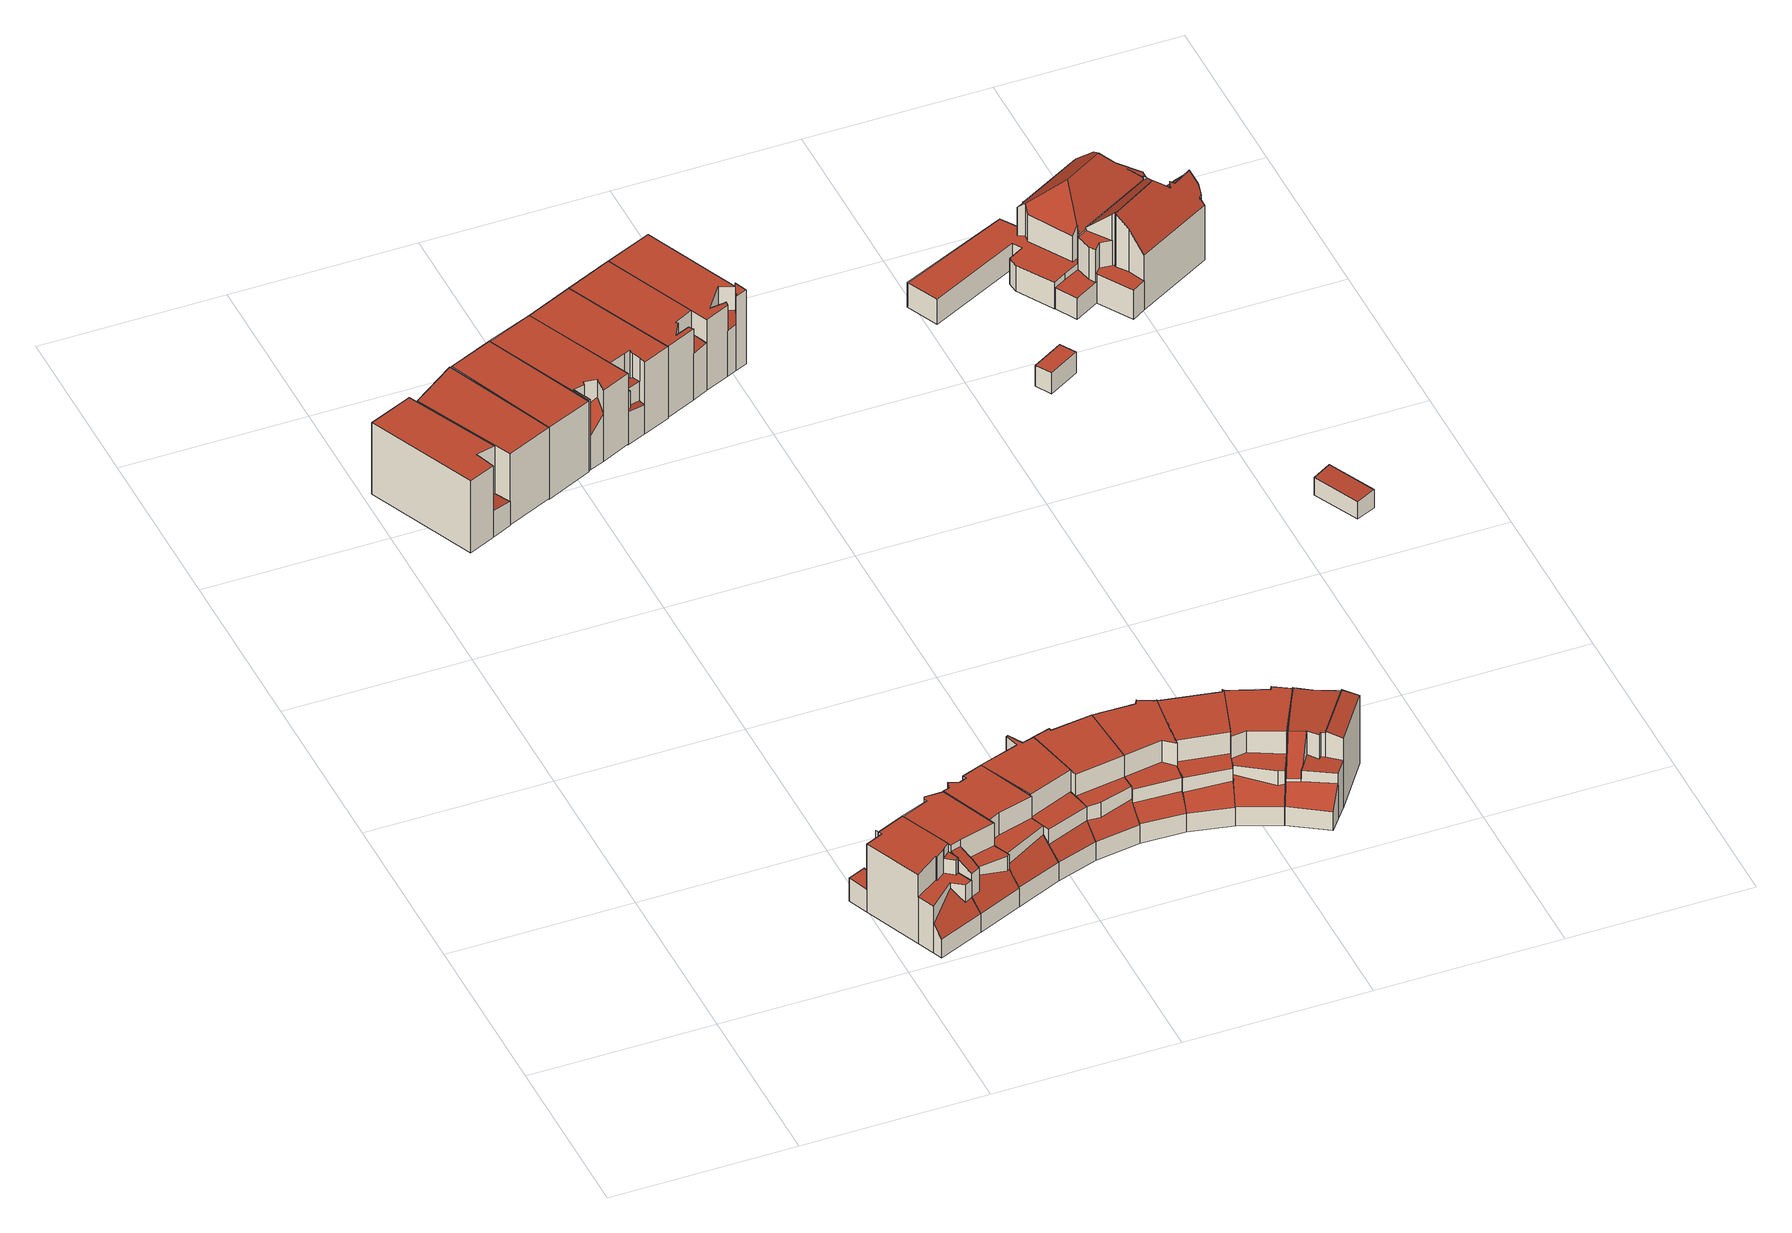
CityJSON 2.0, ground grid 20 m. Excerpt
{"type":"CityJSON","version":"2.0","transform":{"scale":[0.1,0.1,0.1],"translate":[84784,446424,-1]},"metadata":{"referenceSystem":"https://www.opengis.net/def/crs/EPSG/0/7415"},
"CityObjects":{
"building1":{"type":"Building","attributes":{"b3_bag_bag_overlap":0,"b3_bouwlagen":3,"b3_dak_type":"slanted","b3_h_dak_50p":8.87,"b3_h_dak_70p":8.9,"b3_h_dak_max":9.16,"b3_h_dak_min":2.77,"b3_h_maaiveld":0.431,"b3_kas_warenhuis":false,"b3_mutatie_ahn3_ahn4":false,"b3_opp_buitenmuur":99.31,"b3_opp_dak_plat":50.42,"b3_opp_dak_schuin":13.85,"b3_opp_grond":60.37,"b3_opp_scheidingsmuur":153.7,"b3_reconstructie_onvolledig":false,"b3_rmse_lod12":2.62,"b3_rmse_lod13":0.971,"b3_rmse_lod22":0.177,"b3_val3dity_lod12":"[]","b3_val3dity_lod13":"[]","b3_val3dity_lod22":"[]","b3_volume_lod12":512.25,"b3_volume_lod13":433.5,"b3_volume_lod22":409.44,"geconstateerd":false,"oorspronkelijkbouwjaar":1989,"status":"Pand in gebruik"},"children":["building1-1"]},
"building1-1":{"type":"BuildingPart","parents":["building1"],"geometry":[{"type":"Solid","lod":"2.2","boundaries":[[[[0,1,2,3,4,5,6,7,8,9,10,11,12]],[[13,4,3,14]],[[15,16,1,0,17]],[[18,19,17,20]],[[21,8,7,22]],[[20,17,0,12,23]],[[24,25,26,27]],[[28,10,9,29]],[[29,9,8,21]],[[27,26,2,1,16]],[[30,31,16,15]],[[32,5,4,13]],[[14,3,2,26]],[[23,12,11,33]],[[34,35,19,18]],[[35,36,31,30]],[[37,38,36,35,34]],[[39,40,38,37]],[[41,42,25,24]],[[43,32,42,41]],[[44,22,7,6,45,46]],[[46,45,40,39]],[[33,11,10,28,47]],[[45,6,5,32,43]],[[48,49,22,44]],[[47,28,49,48]],[[35,30,15,17,19]],[[42,32,13,14,26,25]],[[49,28,29,21,22]],[[45,43,41,24,27,16,31,36,38,40]],[[48,44,46,39,37,34,18,20,23,33,47]]]],"semantics":{"surfaces":[{"type":"GroundSurface"},{"type":"WallSurface","on_footprint_edge":true},{"type":"WallSurface","on_footprint_edge":false},{"type":"RoofSurface"}],"values":[[0,1,1,2,1,1,2,1,1,1,2,1,1,1,2,2,2,2,2,2,1,2,1,1,2,2,3,3,3,3,3]]}}]},
"building2":{"type":"Building","attributes":{"b3_bag_bag_overlap":0,"b3_bouwlagen":3,"b3_dak_type":"multiple horizontal","b3_h_dak_50p":9.59,"b3_h_dak_70p":9.61,"b3_h_dak_max":10.03,"b3_h_dak_min":3.73,"b3_h_maaiveld":0.719,"b3_kas_warenhuis":false,"b3_mutatie_ahn3_ahn4":false,"b3_opp_buitenmuur":114.81,"b3_opp_dak_plat":65.61,"b3_opp_dak_schuin":4.86,"b3_opp_grond":70.43,"b3_opp_scheidingsmuur":212.77,"b3_reconstructie_onvolledig":false,"b3_rmse_lod12":1.35,"b3_rmse_lod13":0.0667,"b3_rmse_lod22":0.0616,"b3_val3dity_lod12":"[]","b3_val3dity_lod13":"[]","b3_val3dity_lod22":"[]","b3_volume_lod12":625.9,"b3_volume_lod13":598.46,"b3_volume_lod22":597.34,"geconstateerd":false,"oorspronkelijkbouwjaar":2005,"status":"Pand in gebruik"},"children":["building2-1"]},
"building2-1":{"type":"BuildingPart","parents":["building2"],"geometry":[{"type":"Solid","lod":"2.2","boundaries":[[[[50,51,52,53,54,55]],[[56,57,58,59]],[[59,58,60,61]],[[62,53,52,63]],[[63,52,51,64]],[[65,55,54,60]],[[61,60,54,53,62]],[[64,51,50,57,56]],[[57,50,55,65]],[[64,56,59,61,62,63]],[[57,65,60,58]]]],"semantics":{"surfaces":[{"type":"GroundSurface"},{"type":"WallSurface","on_footprint_edge":false},{"type":"WallSurface","on_footprint_edge":true},{"type":"RoofSurface"}],"values":[[0,1,1,2,2,2,2,2,2,3,3]]}}]},
"building3":{"type":"Building","attributes":{"b3_bag_bag_overlap":0,"b3_bouwlagen":3,"b3_dak_type":"slanted","b3_h_dak_50p":8.85,"b3_h_dak_70p":8.86,"b3_h_dak_max":9.14,"b3_h_dak_min":0.61,"b3_h_maaiveld":0.436,"b3_kas_warenhuis":false,"b3_mutatie_ahn3_ahn4":false,"b3_opp_buitenmuur":98.04,"b3_opp_dak_plat":47.93,"b3_opp_dak_schuin":17.47,"b3_opp_grond":60.18,"b3_opp_scheidingsmuur":152.42,"b3_reconstructie_onvolledig":false,"b3_rmse_lod12":2.78,"b3_rmse_lod13":1.26,"b3_rmse_lod22":0.392,"b3_val3dity_lod12":"[]","b3_val3dity_lod13":"[]","b3_val3dity_lod22":"[]","b3_volume_lod12":507.22,"b3_volume_lod13":443.23,"b3_volume_lod22":417.44,"geconstateerd":false,"oorspronkelijkbouwjaar":1989,"status":"Pand in gebruik"},"children":["building3-1"]},
"building3-1":{"type":"BuildingPart","parents":["building3"],"geometry":[{"type":"Solid","lod":"2.2","boundaries":[[[[66,12,67,68,69,70,71,72,73,74,3,2]],[[23,12,66,75,76]],[[76,75,77,78]],[[78,77,79,80,81]],[[82,67,12,23]],[[83,84,85,86]],[[14,3,74,87]],[[84,71,70,88]],[[81,80,72,71,84,83]],[[89,90,68,67,82]],[[88,70,69,91]],[[26,2,3,14]],[[75,66,2,26,92]],[[93,94,95,96]],[[97,98,94,93,99]],[[100,101,73,72,80]],[[87,74,73,101]],[[92,26,98,97]],[[99,93,79,77]],[[96,95,101,100]],[[86,85,90,89]],[[91,69,68,90]],[[99,77,75,92,97]],[[96,100,80,79,93]],[[101,95,94,98,26,14,87]],[[86,89,82,23,76,78,81,83]],[[91,90,85,84,88]]]],"semantics":{"surfaces":[{"type":"GroundSurface"},{"type":"WallSurface","on_footprint_edge":true},{"type":"WallSurface","on_footprint_edge":false},{"type":"RoofSurface"}],"values":[[0,1,2,2,1,2,1,1,1,1,1,1,1,2,2,1,1,2,2,2,2,1,3,3,3,3,3]]}}]},
"building4":{"type":"Building","attributes":{"b3_bag_bag_overlap":0,"b3_bouwlagen":3,"b3_dak_type":"multiple horizontal","b3_h_dak_50p":9.59,"b3_h_dak_70p":9.61,"b3_h_dak_max":10.04,"b3_h_dak_min":0.95,"b3_h_maaiveld":0.761,"b3_kas_warenhuis":false,"b3_mutatie_ahn3_ahn4":false,"b3_opp_buitenmuur":131.53,"b3_opp_dak_plat":90.26,"b3_opp_dak_schuin":0.03,"b3_opp_grond":90.29,"b3_opp_scheidingsmuur":212.57,"b3_reconstructie_onvolledig":false,"b3_rmse_lod12":2.35,"b3_rmse_lod13":0.703,"b3_rmse_lod22":0.642,"b3_val3dity_lod12":"[]","b3_val3dity_lod13":"[]","b3_val3dity_lod22":"[]","b3_volume_lod12":798.9,"b3_volume_lod13":712.92,"b3_volume_lod22":698.89,"geconstateerd":false,"oorspronkelijkbouwjaar":2005,"status":"Pand in gebruik"},"children":["building4-1"]},
"building4-1":{"type":"BuildingPart","parents":["building4"],"geometry":[{"type":"Solid","lod":"2.2","boundaries":[[[[102,103,104,105,106,107,108,109]],[[110,111,107,106,112]],[[113,105,104,114]],[[115,109,108,116]],[[112,106,105,113]],[[117,102,109,115]],[[116,108,107,111]],[[114,104,103,118,119]],[[118,103,102,117]],[[119,118,111,110]],[[111,118,117,115,116]],[[119,110,112,113,114]]]],"semantics":{"surfaces":[{"type":"GroundSurface"},{"type":"WallSurface","on_footprint_edge":true},{"type":"WallSurface","on_footprint_edge":false},{"type":"RoofSurface"}],"values":[[0,1,1,1,1,1,1,1,1,2,3,3]]}}]},
"building5":{"type":"Building","attributes":{"b3_bag_bag_overlap":0,"b3_bouwlagen":3,"b3_dak_type":"slanted","b3_h_dak_50p":8.85,"b3_h_dak_70p":8.87,"b3_h_dak_max":9.98,"b3_h_dak_min":0.6,"b3_h_maaiveld":0.439,"b3_kas_warenhuis":false,"b3_mutatie_ahn3_ahn4":false,"b3_opp_buitenmuur":92.34,"b3_opp_dak_plat":48.81,"b3_opp_dak_schuin":14.9,"b3_opp_grond":60.28,"b3_opp_scheidingsmuur":150.28,"b3_reconstructie_onvolledig":false,"b3_rmse_lod12":2.82,"b3_rmse_lod13":1.22,"b3_rmse_lod22":0.383,"b3_val3dity_lod12":"[]","b3_val3dity_lod13":"[]","b3_val3dity_lod22":"[]","b3_volume_lod12":508.53,"b3_volume_lod13":427.35,"b3_volume_lod22":403.99,"geconstateerd":false,"oorspronkelijkbouwjaar":1989,"status":"Pand in gebruik"},"children":["building5-1"]},
"building5-1":{"type":"BuildingPart","parents":["building5"],"geometry":[{"type":"Solid","lod":"2.2","boundaries":[[[[120,121,122,123,74,124,125,71,70,126,127,128]],[[129,74,123,130]],[[88,70,71,131]],[[132,131,71,125,133,134]],[[135,120,128,136,137]],[[138,139,140,141]],[[142,127,126,143]],[[136,128,127,142]],[[143,126,70,88]],[[130,123,122,140]],[[134,133,144,145]],[[146,147,131,132]],[[148,149,147,146]],[[133,125,124,139,138]],[[139,124,74,129]],[[137,136,150,151]],[[145,144,152,153]],[[141,140,122,121,152]],[[153,152,121,120,135]],[[151,150,154,155]],[[155,154,149,148]],[[139,129,130,140]],[[141,152,144,133,138]],[[149,154,150,136,142,143,88,131,147]],[[155,148,146,132,134,145,153,135,137,151]]]],"semantics":{"surfaces":[{"type":"GroundSurface"},{"type":"WallSurface","on_footprint_edge":true},{"type":"WallSurface","on_footprint_edge":false},{"type":"RoofSurface"}],"values":[[0,1,1,1,1,2,1,1,1,1,2,2,2,1,1,2,2,1,1,2,2,3,3,3,3]]}}]},
"building6":{"type":"Building","attributes":{"b3_bag_bag_overlap":0,"b3_bouwlagen":3,"b3_dak_type":"multiple horizontal","b3_h_dak_50p":9.62,"b3_h_dak_70p":9.69,"b3_h_dak_max":10.01,"b3_h_dak_min":9.5,"b3_h_maaiveld":0.725,"b3_kas_warenhuis":false,"b3_mutatie_ahn3_ahn4":false,"b3_opp_buitenmuur":99.96,"b3_opp_dak_plat":71.01,"b3_opp_dak_schuin":0,"b3_opp_grond":70.99,"b3_opp_scheidingsmuur":229.41,"b3_reconstructie_onvolledig":false,"b3_rmse_lod12":0.114,"b3_rmse_lod13":0.114,"b3_rmse_lod22":0.0933,"b3_val3dity_lod12":"[]","b3_val3dity_lod13":"[]","b3_val3dity_lod22":"[]","b3_volume_lod12":637.02,"b3_volume_lod13":637.02,"b3_volume_lod22":633.18,"geconstateerd":false,"oorspronkelijkbouwjaar":2005,"status":"Pand in gebruik"},"children":["building6-1"]},
"building6-1":{"type":"BuildingPart","parents":["building6"],"geometry":[{"type":"Solid","lod":"2.2","boundaries":[[[[156,157,158,159]],[[113,158,157,160]],[[161,159,158,113]],[[162,156,159,161]],[[160,157,156,162]],[[160,162,161,113]]]],"semantics":{"surfaces":[{"type":"GroundSurface"},{"type":"WallSurface","on_footprint_edge":true},{"type":"RoofSurface"}],"values":[[0,1,1,1,1,2]]}}]},
"building7":{"type":"Building","attributes":{"b3_bag_bag_overlap":0,"b3_bouwlagen":3,"b3_dak_type":"slanted","b3_h_dak_50p":8.88,"b3_h_dak_70p":8.92,"b3_h_dak_max":9.18,"b3_h_dak_min":0.65,"b3_h_maaiveld":0.417,"b3_kas_warenhuis":false,"b3_mutatie_ahn3_ahn4":false,"b3_opp_buitenmuur":116.94,"b3_opp_dak_plat":53.64,"b3_opp_dak_schuin":13.88,"b3_opp_grond":62.79,"b3_opp_scheidingsmuur":150.85,"b3_reconstructie_onvolledig":false,"b3_rmse_lod12":2.69,"b3_rmse_lod13":1.05,"b3_rmse_lod22":0.258,"b3_val3dity_lod12":"[]","b3_val3dity_lod13":"[]","b3_val3dity_lod22":"[]","b3_volume_lod12":534.69,"b3_volume_lod13":460.15,"b3_volume_lod22":441.68,"geconstateerd":false,"oorspronkelijkbouwjaar":1989,"status":"Pand in gebruik"},"children":["building7-1"]},
"building7-1":{"type":"BuildingPart","parents":["building7"],"geometry":[{"type":"Solid","lod":"2.2","boundaries":[[[[123,163,164,120,165,166,167,168,169,170,171,172]],[[130,123,172,173]],[[174,164,163,175,176]],[[176,175,177,178]],[[135,120,164,174,179]],[[180,165,120,135]],[[181,167,166,182]],[[183,168,167,181]],[[179,174,184,185]],[[186,182,166,165,180]],[[178,177,171,170,184]],[[173,172,171,177]],[[175,163,123,130]],[[187,169,168,183]],[[188,187,189,190]],[[185,184,170,169,187,188]],[[190,189,191,192]],[[192,191,182,186]],[[178,184,174,176]],[[175,130,173,177]],[[182,191,189,187,183,181]],[[192,186,180,135,179,185,188,190]]]],"semantics":{"surfaces":[{"type":"GroundSurface"},{"type":"WallSurface","on_footprint_edge":true},{"type":"WallSurface","on_footprint_edge":false},{"type":"RoofSurface"}],"values":[[0,1,1,2,1,1,1,1,2,1,1,1,1,1,2,1,2,2,3,3,3,3]]}}]},
"building8":{"type":"Building","attributes":{"b3_bag_bag_overlap":0,"b3_bouwlagen":3,"b3_dak_type":"multiple horizontal","b3_h_dak_50p":9.59,"b3_h_dak_70p":9.66,"b3_h_dak_max":10.01,"b3_h_dak_min":0.98,"b3_h_maaiveld":0.793,"b3_kas_warenhuis":false,"b3_mutatie_ahn3_ahn4":false,"b3_opp_buitenmuur":124.41,"b3_opp_dak_plat":76.03,"b3_opp_dak_schuin":5.28,"b3_opp_grond":72.29,"b3_opp_scheidingsmuur":220.61,"b3_reconstructie_onvolledig":false,"b3_rmse_lod12":1.64,"b3_rmse_lod13":1.11,"b3_rmse_lod22":1.01,"b3_val3dity_lod12":"[]","b3_val3dity_lod13":"[]","b3_val3dity_lod22":"[]","b3_volume_lod12":642.74,"b3_volume_lod13":628.48,"b3_volume_lod22":623.3,"geconstateerd":false,"oorspronkelijkbouwjaar":2005,"status":"Pand in gebruik"},"children":["building8-1"]},
"building8-1":{"type":"BuildingPart","parents":["building8"],"geometry":[{"type":"Solid","lod":"2.2","boundaries":[[[[193,194,195,196,197,198]],[[199,200,193,198,201]],[[202,197,196,162]],[[203,204,205,206]],[[206,205,207,208,209]],[[162,196,195,210]],[[201,198,197,202]],[[211,212,204,203]],[[210,195,194,213,214]],[[214,213,215,216]],[[217,218,200,199]],[[219,220,207,205]],[[216,215,220,219,221]],[[221,219,212,211]],[[213,194,193,200]],[[209,208,218,217]],[[212,219,205,204]],[[218,208,207,220,215,213,200]],[[217,199,201,202,162,210,214,216,221,211,203,206,209]]]],"semantics":{"surfaces":[{"type":"GroundSurface"},{"type":"WallSurface","on_footprint_edge":true},{"type":"WallSurface","on_footprint_edge":false},{"type":"RoofSurface"}],"values":[[0,1,1,2,2,1,1,2,1,2,2,2,2,2,1,2,3,3,3]]}}]},
"building9":{"type":"Building","attributes":{"b3_bag_bag_overlap":0,"b3_bouwlagen":3,"b3_dak_type":"slanted","b3_h_dak_50p":8.84,"b3_h_dak_70p":8.86,"b3_h_dak_max":9.14,"b3_h_dak_min":0.63,"b3_h_maaiveld":0.417,"b3_kas_warenhuis":false,"b3_mutatie_ahn3_ahn4":false,"b3_opp_buitenmuur":101.23,"b3_opp_dak_plat":46.84,"b3_opp_dak_schuin":20.86,"b3_opp_grond":63.82,"b3_opp_scheidingsmuur":151.74,"b3_reconstructie_onvolledig":false,"b3_rmse_lod12":2.88,"b3_rmse_lod13":1.36,"b3_rmse_lod22":0.463,"b3_val3dity_lod12":"[]","b3_val3dity_lod13":"[]","b3_val3dity_lod22":"[]","b3_volume_lod12":538.89,"b3_volume_lod13":471.12,"b3_volume_lod22":452.23,"geconstateerd":false,"oorspronkelijkbouwjaar":1989,"status":"Pand in gebruik"},"children":["building9-1"]},
"building9-1":{"type":"BuildingPart","parents":["building9"],"geometry":[{"type":"Solid","lod":"2.2","boundaries":[[[[222,168,223,224,225,226,227,228,229,172,171,230]],[[173,172,229,231]],[[232,233,234,235]],[[183,168,222,236]],[[237,238,236,239]],[[240,225,224,238,237]],[[241,226,225,240]],[[235,234,227,226,241]],[[233,230,171,177,178]],[[178,177,242,243]],[[244,223,168,183]],[[238,224,223,244]],[[231,229,228,245]],[[243,242,245,246]],[[246,245,228,227,234]],[[177,171,172,173]],[[239,236,222,230,233,232]],[[238,244,183,236]],[[246,234,233,178,243]],[[177,173,231,245,242]],[[239,232,235,241,240,237]]]],"semantics":{"surfaces":[{"type":"GroundSurface"},{"type":"WallSurface","on_footprint_edge":true},{"type":"WallSurface","on_footprint_edge":false},{"type":"RoofSurface"}],"values":[[0,1,2,1,2,1,1,1,1,2,1,1,1,2,1,1,1,3,3,3,3]]}}]},
"building10":{"type":"Building","attributes":{"b3_bag_bag_overlap":0,"b3_bouwlagen":3,"b3_dak_type":"multiple horizontal","b3_h_dak_50p":9.56,"b3_h_dak_70p":9.58,"b3_h_dak_max":10,"b3_h_dak_min":3.72,"b3_h_maaiveld":0.747,"b3_kas_warenhuis":false,"b3_mutatie_ahn3_ahn4":false,"b3_opp_buitenmuur":114.66,"b3_opp_dak_plat":68.55,"b3_opp_dak_schuin":5.73,"b3_opp_grond":72.17,"b3_opp_scheidingsmuur":220.42,"b3_reconstructie_onvolledig":false,"b3_rmse_lod12":1.21,"b3_rmse_lod13":0.565,"b3_rmse_lod22":0.219,"b3_val3dity_lod12":"[]","b3_val3dity_lod13":"[]","b3_val3dity_lod22":"[]","b3_volume_lod12":637.71,"b3_volume_lod13":620.91,"b3_volume_lod22":615.61,"geconstateerd":false,"oorspronkelijkbouwjaar":2005,"status":"Pand in gebruik"},"children":["building10-1"]},
"building10-1":{"type":"BuildingPart","parents":["building10"],"geometry":[{"type":"Solid","lod":"2.2","boundaries":[[[[247,248,249,250,251,252,253]],[[254,255,252,251,256]],[[257,253,252,255]],[[258,250,249,202]],[[259,260,261,262]],[[263,259,264,265]],[[256,251,250,258]],[[265,264,266,255,254]],[[267,268,266,264]],[[269,248,247,270,271]],[[202,249,248,269,272]],[[272,269,262,273]],[[270,247,253,257]],[[271,270,274,275]],[[275,274,268,267]],[[273,262,261,276,277]],[[277,276,260,259,263]],[[260,276,261]],[[268,274,270,257,255,266]],[[275,267,264,259,262,269,271]],[[277,263,265,254,256,258,202,272,273]]]],"semantics":{"surfaces":[{"type":"GroundSurface"},{"type":"WallSurface","on_footprint_edge":true},{"type":"WallSurface","on_footprint_edge":false},{"type":"RoofSurface"}],"values":[[0,1,1,1,2,2,1,2,2,1,1,2,1,2,2,2,2,3,3,3,3]]}}]},
"building11":{"type":"Building","attributes":{"b3_bag_bag_overlap":0,"b3_bouwlagen":3,"b3_dak_type":"slanted","b3_h_dak_50p":8.85,"b3_h_dak_70p":8.86,"b3_h_dak_max":9.11,"b3_h_dak_min":0.61,"b3_h_maaiveld":0.402,"b3_kas_warenhuis":false,"b3_mutatie_ahn3_ahn4":false,"b3_opp_buitenmuur":104.66,"b3_opp_dak_plat":56.05,"b3_opp_dak_schuin":10.86,"b3_opp_grond":63.16,"b3_opp_scheidingsmuur":151.01,"b3_reconstructie_onvolledig":false,"b3_rmse_lod12":2.72,"b3_rmse_lod13":1.19,"b3_rmse_lod22":0.392,"b3_val3dity_lod12":"[]","b3_val3dity_lod13":"[]","b3_val3dity_lod22":"[]","b3_volume_lod12":534.34,"b3_volume_lod13":459.97,"b3_volume_lod22":442.06,"geconstateerd":false,"oorspronkelijkbouwjaar":1989,"status":"Pand in gebruik"},"children":["building11-1"]},
"building11-1":{"type":"BuildingPart","parents":["building11"],"geometry":[{"type":"Solid","lod":"2.2","boundaries":[[[[278,279,280,281,229,282,227,226,283,284,285,286,287,288]],[[289,229,281,290]],[[291,292,293,294]],[[234,227,282,292,291]],[[241,226,227,234,235]],[[295,287,286,296]],[[296,286,285,297]],[[298,299,300,301]],[[299,278,288,302]],[[302,288,287,295]],[[303,283,226,241]],[[304,284,283,303]],[[301,300,297,305]],[[290,281,280,293]],[[235,234,306,307]],[[305,297,285,284,304]],[[292,282,229,289]],[[307,306,308,309]],[[309,308,279,278,299,298]],[[294,293,280,279,308]],[[297,300,299,302,295,296]],[[292,289,290,293]],[[309,298,301,305,304,303,241,235,307]],[[294,308,306,234,291]]]],"semantics":{"surfaces":[{"type":"GroundSurface"},{"type":"WallSurface","on_footprint_edge":true},{"type":"WallSurface","on_footprint_edge":false},{"type":"RoofSurface"}],"values":[[0,1,2,1,1,1,1,2,1,1,1,1,2,1,2,1,1,2,1,1,3,3,3,3]]}}]},
"building12":{"type":"Building","attributes":{"b3_bag_bag_overlap":0,"b3_bouwlagen":3,"b3_dak_type":"multiple horizontal","b3_h_dak_50p":9.57,"b3_h_dak_70p":9.6,"b3_h_dak_max":10.07,"b3_h_dak_min":3.74,"b3_h_maaiveld":0.784,"b3_kas_warenhuis":false,"b3_mutatie_ahn3_ahn4":false,"b3_opp_buitenmuur":125.28,"b3_opp_dak_plat":68.29,"b3_opp_dak_schuin":5.29,"b3_opp_grond":72.42,"b3_opp_scheidingsmuur":222.52,"b3_reconstructie_onvolledig":false,"b3_rmse_lod12":1.38,"b3_rmse_lod13":0.631,"b3_rmse_lod22":0.217,"b3_val3dity_lod12":"[]","b3_val3dity_lod13":"[]","b3_val3dity_lod22":"[]","b3_volume_lod12":638.79,"b3_volume_lod13":623.28,"b3_volume_lod22":619.22,"geconstateerd":false,"oorspronkelijkbouwjaar":2005,"status":"Pand in gebruik"},"children":["building12-1"]},
"building12-1":{"type":"BuildingPart","parents":["building12"],"geometry":[{"type":"Solid","lod":"2.2","boundaries":[[[[310,311,312,313,314,315]],[[316,313,312,317]],[[256,314,313,316,318]],[[319,310,315,258]],[[258,315,314,256]],[[320,321,322,323]],[[323,322,324,325]],[[326,327,328,321,320]],[[329,330,331,327,326]],[[321,328,331,330]],[[318,316,330,329]],[[317,312,311,324]],[[325,324,311,310,319]],[[331,328,327]],[[317,324,322,321,330,316]],[[325,319,258,256,318,329,326,320,323]]]],"semantics":{"surfaces":[{"type":"GroundSurface"},{"type":"WallSurface","on_footprint_edge":true},{"type":"WallSurface","on_footprint_edge":false},{"type":"RoofSurface"}],"values":[[0,1,1,1,1,2,2,2,2,2,2,1,1,3,3,3]]}}]},
"building13":{"type":"Building","attributes":{"b3_bag_bag_overlap":0,"b3_bouwlagen":3,"b3_dak_type":"slanted","b3_h_dak_50p":8.85,"b3_h_dak_70p":8.86,"b3_h_dak_max":9.11,"b3_h_dak_min":2.82,"b3_h_maaiveld":0.397,"b3_kas_warenhuis":false,"b3_mutatie_ahn3_ahn4":false,"b3_opp_buitenmuur":98.22,"b3_opp_dak_plat":49.08,"b3_opp_dak_schuin":17.91,"b3_opp_grond":62.92,"b3_opp_scheidingsmuur":149.77,"b3_reconstructie_onvolledig":false,"b3_rmse_lod12":2.46,"b3_rmse_lod13":0.847,"b3_rmse_lod22":0.136,"b3_val3dity_lod12":"[]","b3_val3dity_lod13":"[]","b3_val3dity_lod22":"[]","b3_volume_lod12":532.85,"b3_volume_lod13":444.03,"b3_volume_lod22":425.2,"geconstateerd":false,"oorspronkelijkbouwjaar":1989,"status":"Pand in gebruik"},"children":["building13-1"]},
"building13-1":{"type":"BuildingPart","parents":["building13"],"geometry":[{"type":"Solid","lod":"2.2","boundaries":[[[[332,333,334,288,335,336,337,338,339,340,341,281]],[[342,343,339,338,344]],[[345,336,335,346]],[[346,335,288,302]],[[347,333,332,348,349]],[[349,348,350,351]],[[290,281,341,352]],[[352,341,340,350]],[[348,332,281,290]],[[344,338,337,353,354]],[[353,337,336,345]],[[355,356,334,333,347,357]],[[354,353,358,359]],[[302,288,334,356]],[[351,350,340,339,343]],[[357,347,343,342]],[[359,358,356,355]],[[348,290,352,350]],[[343,347,349,351]],[[359,355,357,342,344,354]],[[356,358,353,345,346,302]]]],"semantics":{"surfaces":[{"type":"GroundSurface"},{"type":"WallSurface","on_footprint_edge":true},{"type":"WallSurface","on_footprint_edge":false},{"type":"RoofSurface"}],"values":[[0,1,1,1,1,2,1,1,1,1,1,1,2,1,1,2,2,3,3,3,3]]}}]},
"building14":{"type":"Building","attributes":{"b3_bag_bag_overlap":0,"b3_bouwlagen":3,"b3_dak_type":"multiple horizontal","b3_h_dak_50p":9.57,"b3_h_dak_70p":9.6,"b3_h_dak_max":10.01,"b3_h_dak_min":3.81,"b3_h_maaiveld":0.753,"b3_kas_warenhuis":false,"b3_mutatie_ahn3_ahn4":false,"b3_opp_buitenmuur":131.09,"b3_opp_dak_plat":71.97,"b3_opp_dak_schuin":5.24,"b3_opp_grond":72.42,"b3_opp_scheidingsmuur":222.9,"b3_reconstructie_onvolledig":false,"b3_rmse_lod12":1.18,"b3_rmse_lod13":0.517,"b3_rmse_lod22":0.502,"b3_val3dity_lod12":"[]","b3_val3dity_lod13":"[]","b3_val3dity_lod22":"[]","b3_volume_lod12":640.4,"b3_volume_lod13":624.51,"b3_volume_lod22":623.28,"geconstateerd":false,"oorspronkelijkbouwjaar":2005,"status":"Pand in gebruik"},"children":["building14-1"]},
"building14-1":{"type":"BuildingPart","parents":["building14"],"geometry":[{"type":"Solid","lod":"2.2","boundaries":[[[[360,361,362,363,364,312,310]],[[365,366,367,368]],[[368,367,369,370]],[[371,360,310,319]],[[319,310,312,372]],[[373,374,363,362,375]],[[366,364,363,374]],[[372,312,364,366,365]],[[376,377,378,374,373]],[[375,362,361,379,380]],[[379,361,360,371]],[[370,369,381,382]],[[380,379,377,376]],[[382,381,378,377]],[[380,376,373,375]],[[382,377,379,371,319,372,365,368,370]],[[378,381,369,367,366,374]]]],"semantics":{"surfaces":[{"type":"GroundSurface"},{"type":"WallSurface","on_footprint_edge":false},{"type":"WallSurface","on_footprint_edge":true},{"type":"RoofSurface"}],"values":[[0,1,1,2,2,2,2,2,1,2,2,1,1,1,3,3,3]]}}]},
"building15":{"type":"Building","attributes":{"b3_bag_bag_overlap":0,"b3_bouwlagen":3,"b3_dak_type":"slanted","b3_h_dak_50p":8.85,"b3_h_dak_70p":8.87,"b3_h_dak_max":9.08,"b3_h_dak_min":0.58,"b3_h_maaiveld":0.397,"b3_kas_warenhuis":false,"b3_mutatie_ahn3_ahn4":false,"b3_opp_buitenmuur":101.15,"b3_opp_dak_plat":51.5,"b3_opp_dak_schuin":12.26,"b3_opp_grond":62.96,"b3_opp_scheidingsmuur":151.99,"b3_reconstructie_onvolledig":false,"b3_rmse_lod12":2.52,"b3_rmse_lod13":1.03,"b3_rmse_lod22":0.286,"b3_val3dity_lod12":"[]","b3_val3dity_lod13":"[]","b3_val3dity_lod22":"[]","b3_volume_lod12":533.1,"b3_volume_lod13":459.76,"b3_volume_lod22":440.01,"geconstateerd":false,"oorspronkelijkbouwjaar":1989,"status":"Pand in gebruik"},"children":["building15-1"]},
"building15-1":{"type":"BuildingPart","parents":["building15"],"geometry":[{"type":"Solid","lod":"2.2","boundaries":[[[[383,384,385,341,386,387,338,388,389,390,391,392]],[[393,392,391,394]],[[395,393,396,397]],[[397,396,389,388,398]],[[399,386,341,400]],[[401,399,402,403]],[[404,387,386,399,401]],[[400,341,385,405]],[[394,391,390,406]],[[407,408,409,410]],[[398,388,338,411]],[[412,404,408,407]],[[411,338,387,404,412]],[[410,409,383,392,393,395]],[[406,390,389,396]],[[405,385,384,413]],[[403,402,413,414]],[[414,413,384,383,409]],[[410,395,397,398,411,412,407]],[[406,396,393,394]],[[413,402,399,400,405]],[[414,409,408,404,401,403]]]],"semantics":{"surfaces":[{"type":"GroundSurface"},{"type":"WallSurface","on_footprint_edge":true},{"type":"WallSurface","on_footprint_edge":false},{"type":"RoofSurface"}],"values":[[0,1,2,1,1,2,1,1,1,2,1,2,1,1,1,1,2,1,3,3,3,3]]}}]},
"building16":{"type":"Building","attributes":{"b3_bag_bag_overlap":0,"b3_bouwlagen":3,"b3_dak_type":"slanted","b3_h_dak_50p":8.88,"b3_h_dak_70p":8.99,"b3_h_dak_max":9.44,"b3_h_dak_min":0.55,"b3_h_maaiveld":0.395,"b3_kas_warenhuis":false,"b3_mutatie_ahn3_ahn4":false,"b3_opp_buitenmuur":101.17,"b3_opp_dak_plat":11.75,"b3_opp_dak_schuin":60.74,"b3_opp_grond":63.33,"b3_opp_scheidingsmuur":150.66,"b3_reconstructie_onvolledig":false,"b3_rmse_lod12":2.71,"b3_rmse_lod13":1.08,"b3_rmse_lod22":0.342,"b3_val3dity_lod12":"[]","b3_val3dity_lod13":"[]","b3_val3dity_lod22":"[]","b3_volume_lod12":544.6,"b3_volume_lod13":469.86,"b3_volume_lod22":452.64,"geconstateerd":false,"oorspronkelijkbouwjaar":1989,"status":"Pand in gebruik"},"children":["building16-1"]},
"building16-1":{"type":"BuildingPart","parents":["building16"],"geometry":[{"type":"Solid","lod":"2.2","boundaries":[[[[415,416,417,418,419,420,385,421,422,423,391,424]],[[425,417,416,426,427]],[[428,422,421,429,430]],[[431,432,423,422,428]],[[433,424,391,394]],[[394,391,423,432]],[[429,421,385,405]],[[405,385,420,434]],[[435,436,418,417,425]],[[437,438,439,440,441]],[[434,420,419,440]],[[441,440,419,418,436]],[[442,443,444,436,435]],[[427,426,443,442]],[[445,446,444,443]],[[447,448,449]],[[430,429,439,438]],[[450,415,424,433]],[[426,416,415,450,451]],[[451,450,432,431]],[[438,437,452]],[[453,447,452]],[[448,447,453,454,455]],[[455,454,446,445]],[[427,442,435,425]],[[439,429,405,434,440]],[[438,452,447,449,428,430]],[[432,450,433,394]],[[446,454,453,452,437,441,436,444]],[[455,445,443,426,451,431,428,449,448]]]],"semantics":{"surfaces":[{"type":"GroundSurface"},{"type":"WallSurface","on_footprint_edge":true},{"type":"WallSurface","on_footprint_edge":false},{"type":"RoofSurface"}],"values":[[0,1,1,1,1,1,1,1,1,2,1,1,2,2,2,2,2,1,1,2,2,2,2,2,3,3,3,3,3,3]]}}]},
"building17":{"type":"Building","attributes":{"b3_dak_type":"horizontal","b3_h_dak_50p":2.8,"b3_h_dak_70p":2.83,"b3_h_dak_max":2.96,"b3_h_dak_min":2.54,"b3_h_maaiveld":0.228,"b3_kas_warenhuis":false,"b3_mutatie_ahn3_ahn4":false,"b3_opp_buitenmuur":30.96,"b3_opp_dak_plat":8.01,"b3_opp_dak_schuin":0,"b3_opp_grond":8.01,"b3_opp_scheidingsmuur":0,"b3_reconstructie_onvolledig":false,"b3_rmse_lod12":0.0544,"b3_rmse_lod13":0.0544,"b3_rmse_lod22":0.051,"b3_val3dity_lod12":"[]","b3_val3dity_lod13":"[]","b3_val3dity_lod22":"[]","b3_volume_lod12":20.79,"b3_volume_lod13":20.79,"b3_volume_lod22":20.68,"geconstateerd":false,"oorspronkelijkbouwjaar":1925,"status":"Pand in gebruik"},"children":["building17-1"]},
"building17-1":{"type":"BuildingPart","parents":["building17"],"geometry":[{"type":"Solid","lod":"2.2","boundaries":[[[[456,457,458,459]],[[460,458,457,461]],[[462,459,458,460]],[[463,456,459,462]],[[461,457,456,463]],[[461,463,462,460]]]],"semantics":{"surfaces":[{"type":"GroundSurface"},{"type":"WallSurface","on_footprint_edge":true},{"type":"RoofSurface"}],"values":[[0,1,1,1,1,2]]}}]},
"building18":{"type":"Building","attributes":{"b3_bag_bag_overlap":0,"b3_bouwlagen":3,"b3_dak_type":"slanted","b3_h_dak_50p":6.81,"b3_h_dak_70p":8.05,"b3_h_dak_max":10.18,"b3_h_dak_min":2.85,"b3_h_maaiveld":-0.02,"b3_kas_warenhuis":false,"b3_mutatie_ahn3_ahn4":false,"b3_opp_buitenmuur":290.79,"b3_opp_dak_plat":69.65,"b3_opp_dak_schuin":104.13,"b3_opp_grond":147.8,"b3_opp_scheidingsmuur":82.58,"b3_reconstructie_onvolledig":false,"b3_rmse_lod12":3.33,"b3_rmse_lod13":0.792,"b3_rmse_lod22":0.124,"b3_val3dity_lod12":"[]","b3_val3dity_lod13":"[]","b3_val3dity_lod22":"[]","b3_volume_lod12":1174.62,"b3_volume_lod13":887.44,"b3_volume_lod22":847.28,"geconstateerd":false,"oorspronkelijkbouwjaar":1925,"status":"Pand in gebruik"},"children":["building18-1"]},
"building18-1":{"type":"BuildingPart","parents":["building18"],"geometry":[{"type":"Solid","lod":"2.2","boundaries":[[[[464,465,466,467,468,469,470,471,472,473,474,475,476,477,478,479,480,481,482,483,484,485,486,487,488]],[[489,474,473,490]],[[491,492,489]],[[493,494,486,485,495]],[[496,480,479,497]],[[498,499,497,500]],[[501,502,499,498]],[[503,482,481,504]],[[504,481,480,496]],[[490,473,472,505]],[[506,478,477,507]],[[500,497,479,478,506]],[[508,476,475,509]],[[507,477,476,508]],[[510,492,491]],[[505,472,471,511,512]],[[513,470,469,514]],[[515,465,464,516]],[[517,466,465,515]],[[518,467,466,517]],[[519,520,521,522]],[[516,464,488,523]],[[512,511,520,519]],[[509,475,474,489]],[[524,525,526,527]],[[528,487,486,494]],[[511,471,470,513]],[[522,521,529,530]],[[530,529,525,524]],[[495,485,484,531,532]],[[532,531,510]],[[502,483,482,503]],[[533,534,494,493]],[[531,484,483,502,501]],[[523,488,487,528]],[[527,526,534,533]],[[535,468,467,518]],[[514,469,468,535]],[[502,503,504,496,497,499]],[[531,501,498,500,506,507,508,509,489,492,510]],[[536,491,489,490,505,512,519,522,530]],[[491,536,533,493,495,532,510]],[[527,533,536,530,524]],[[514,535,518,517,515,516,523,528,494,534,526,525,529,521,520,511,513]]]],"semantics":{"surfaces":[{"type":"GroundSurface"},{"type":"WallSurface","on_footprint_edge":true},{"type":"WallSurface","on_footprint_edge":false},{"type":"RoofSurface"}],"values":[[0,1,2,1,1,2,2,1,1,1,1,1,1,1,2,1,1,1,1,1,2,1,2,1,2,1,1,2,2,1,2,1,2,1,1,2,1,1,3,3,3,3,3,3]]}}]},
"building19":{"type":"Building","attributes":{"b3_dak_type":"horizontal","b3_h_dak_50p":2.04,"b3_h_dak_70p":2.09,"b3_h_dak_max":2.2,"b3_h_dak_min":1.91,"b3_h_maaiveld":-0.25,"b3_kas_warenhuis":false,"b3_mutatie_ahn3_ahn4":false,"b3_opp_buitenmuur":36.42,"b3_opp_dak_plat":0,"b3_opp_dak_schuin":12.8,"b3_opp_grond":12.75,"b3_opp_scheidingsmuur":0,"b3_reconstructie_onvolledig":false,"b3_rmse_lod12":0.08,"b3_rmse_lod13":0.08,"b3_rmse_lod22":0.0356,"b3_val3dity_lod12":"[]","b3_val3dity_lod13":"[]","b3_val3dity_lod22":"[]","b3_volume_lod12":29.75,"b3_volume_lod13":29.75,"b3_volume_lod22":29.38,"geconstateerd":false,"oorspronkelijkbouwjaar":1922,"status":"Pand in gebruik"},"children":["building19-1"]},
"building19-1":{"type":"BuildingPart","parents":["building19"],"geometry":[{"type":"Solid","lod":"2.2","boundaries":[[[[537,538,539,540]],[[541,538,537,542]],[[542,537,540,543]],[[544,539,538,541]],[[543,540,539,544]],[[543,544,541,542]]]],"semantics":{"surfaces":[{"type":"GroundSurface"},{"type":"WallSurface","on_footprint_edge":true},{"type":"RoofSurface"}],"values":[[0,1,1,1,1,2]]}}]},
"building20":{"type":"Building","attributes":{"b3_bag_bag_overlap":0,"b3_bouwlagen":3,"b3_dak_type":"slanted","b3_h_dak_50p":8.12,"b3_h_dak_70p":8.91,"b3_h_dak_max":10.46,"b3_h_dak_min":2.5,"b3_h_maaiveld":0.074,"b3_kas_warenhuis":false,"b3_mutatie_ahn3_ahn4":false,"b3_opp_buitenmuur":214.46,"b3_opp_dak_plat":21.81,"b3_opp_dak_schuin":96.79,"b3_opp_grond":90.09,"b3_opp_scheidingsmuur":82.58,"b3_reconstructie_onvolledig":false,"b3_rmse_lod12":2.69,"b3_rmse_lod13":1.08,"b3_rmse_lod22":0.19,"b3_val3dity_lod12":"[]","b3_val3dity_lod13":"[]","b3_val3dity_lod22":"[]","b3_volume_lod12":795.61,"b3_volume_lod13":712.54,"b3_volume_lod22":663.3,"geconstateerd":false,"oorspronkelijkbouwjaar":1925,"status":"Pand in gebruik"},"children":["building20-1"]},
"building20-1":{"type":"BuildingPart","parents":["building20"],"geometry":[{"type":"Solid","lod":"2.2","boundaries":[[[[545,546,547,548,549,550,551,552,553,554,555,556,557,558,559,560,561,562,563]],[[564,560,559,565]],[[566,561,560,564,567]],[[565,559,558,568]],[[568,558,557,569]],[[570,562,561,566]],[[571,556,555,572]],[[573,574,575,576]],[[577,552,551,578]],[[579,550,549,580]],[[578,551,550,579]],[[581,545,563,582]],[[582,563,562,570]],[[572,555,554,583,584]],[[569,557,556,571]],[[585,586,574,573]],[[587,553,552,577,588]],[[580,549,548,589]],[[590,591,589,592]],[[593,587,594,595]],[[596,597,598,594]],[[576,575,599,600]],[[567,564,586,585]],[[588,577,601,602]],[[602,601,591,590,603]],[[603,590,597,596]],[[595,594,598,604,605]],[[606,607,608]],[[605,604,609,608]],[[600,599,610,611]],[[592,589,548,547,612]],[[608,609,613,614]],[[614,613,615,616]],[[584,583,617]],[[612,547,546,618]],[[616,615,618,619]],[[611,610,607,606]],[[619,618,546,545,581]],[[583,554,553,587,593]],[[586,564,565,568,569,571,574]],[[591,601,577,578,579,580,589]],[[603,596,594,587,588,602]],[[618,615,613,609,604,598,597,590,592,612]],[[607,610,599,575,574,571,572,584,617]],[[619,581,582,570,566,567,585,573,576,600,611,606,608,614,616]],[[583,593,595,605,608,607,617]]]],"semantics":{"surfaces":[{"type":"GroundSurface"},{"type":"WallSurface","on_footprint_edge":true},{"type":"WallSurface","on_footprint_edge":false},{"type":"RoofSurface"}],"values":[[0,1,1,1,1,1,1,2,1,1,1,1,1,1,1,2,1,1,2,2,2,2,2,2,2,2,2,2,2,2,1,2,2,2,1,2,2,1,1,3,3,3,3,3,3,3]]}}]}
},
"vertices":[
[268,62,14],[273,50,14],[280,33,14],[285,22,14],[235,1,14],[231,11,14],[223,30,14],[196,93,14],[187,115,14],[206,123,14],[212,108,14],[213,105,14],[244,118,14],[235,1,37],[285,22,37],[273,50,90],[273,50,71],[268,62,90],[261,56,100],[261,56,89],[268,62,100],[187,115,43],[196,93,42],[244,118,99],[272,29,72],[272,29,50],[280,33,51],[280,33,72],[212,108,42],[206,123,43],[270,47,89],[270,47,71],[231,11,50],[213,105,99],[260,55,100],[260,55,89],[260,55,71],[250,47,100],[250,47,71],[249,48,100],[249,48,71],[260,38,71],[260,38,65],[231,11,72],[196,93,99],[223,30,72],[223,30,99],[212,108,99],[215,101,99],[215,101,42],
[87,752,17],[58,739,17],[5,858,17],[53,879,17],[100,779,17],[109,762,17],[87,752,106],[87,752,50],[79,774,50],[79,774,106],[100,779,47],[100,779,106],[53,879,106],[5,858,106],[58,739,106],[109,762,47],
[269,59,14],[275,131,14],[274,135,14],[268,149,14],[286,157,14],[295,138,14],[321,74,14],[329,56,14],[334,43,14],[269,59,92],[269,59,99],[281,63,91],[281,63,99],[281,63,72],[321,74,71],[321,74,99],[275,131,98],[295,138,98],[295,138,43],[275,138,43],[275,138,98],[334,43,37],[286,157,42],[274,135,98],[274,135,43],[268,149,43],[280,33,80],[287,48,72],[287,48,64],[326,54,53],[326,54,71],[290,38,80],[290,38,51],[287,48,85],[329,56,71],[329,56,53],
[98,927,18],[107,906,18],[108,904,18],[159,784,18],[109,762,18],[58,871,18],[53,879,18],[43,902,18],[58,871,106],[58,871,48],[109,762,106],[159,784,106],[108,904,106],[43,902,48],[53,879,48],[98,927,48],[107,906,48],[107,906,106],
[344,160,14],[370,97,14],[376,83,14],[384,64,14],[328,58,14],[319,80,14],[305,165,14],[313,147,14],[321,151,14],[334,43,38],[384,64,37],[295,138,42],[295,138,99],[319,80,71],[319,80,99],[344,160,99],[321,151,43],[321,151,99],[328,58,71],[328,58,56],[376,83,60],[376,83,71],[313,147,43],[305,165,43],[331,86,72],[331,86,99],[302,140,99],[302,140,42],[304,148,99],[304,148,43],[323,147,43],[323,147,99],[370,97,72],[370,97,99],[315,144,43],[315,144,99],
[157,926,17],[210,807,17],[159,784,17],[108,904,17],[210,807,105],[108,904,108],[157,926,107],
[379,76,14],[370,99,14],[387,174,14],[383,190,14],[382,195,14],[402,200,14],[407,179,14],[420,119,14],[426,93,14],[429,79,14],[429,79,37],[370,99,71],[379,76,52],[379,76,71],[426,93,54],[426,93,71],[370,99,100],[387,174,99],[382,195,42],[383,190,43],[402,200,42],[420,119,72],[420,119,99],[383,190,99],[407,179,43],[407,179,99],[394,175,43],[394,175,99],[385,191,43],[385,191,99],
[229,815,18],[212,808,18],[210,807,18],[157,926,18],[208,948,18],[261,830,18],[229,815,106],[229,815,77],[261,830,106],[208,948,106],[203,827,107],[203,827,76],[215,830,76],[215,830,106],[215,830,70],[216,835,73],[216,835,106],[210,807,106],[209,814,106],[209,814,76],[212,808,59],[212,808,106],[210,813,59],[210,813,106],[230,833,106],[230,833,84],[210,814,76],[210,814,60],[210,814,106],
[406,180,14],[422,204,14],[426,186,14],[427,183,14],[472,189,14],[476,119,14],[477,103,14],[478,86,14],[422,111,14],[478,86,37],[422,111,99],[422,111,72],[476,119,72],[476,119,99],[406,180,42],[426,186,98],[426,186,43],[406,180,98],[427,183,98],[472,189,98],[441,94,52],[441,94,71],[422,204,43],[477,103,57],[477,103,72],
[259,834,17],[251,851,17],[208,948,17],[259,971,17],[312,852,17],[282,839,17],[261,830,17],[282,839,106],[282,839,53],[312,852,106],[261,830,58],[259,971,106],[277,856,76],[277,856,53],[269,858,54],[269,858,76],[277,856,106],[280,847,77],[280,847,106],[280,847,53],[265,841,77],[265,841,56],[251,851,76],[259,834,58],[259,834,77],[251,851,106],[269,858,106],[266,837,56],[266,837,77],[276,861,53],[276,861,106],
[538,185,14],[530,116,14],[528,98,14],[526,84,14],[477,100,14],[518,188,14],[518,189,14],[520,193,14],[519,194,14],[521,210,14],[541,207,14],[478,86,38],[526,84,37],[477,100,71],[477,100,54],[528,98,54],[528,98,71],[521,210,43],[519,194,43],[520,193,43],[538,185,98],[538,185,43],[536,185,43],[536,185,98],[541,207,42],[518,188,98],[518,189,98],[520,193,98],[518,126,72],[518,126,99],[530,116,71],[530,116,99],
[310,994,18],[354,894,18],[362,875,18],[345,867,18],[312,852,18],[259,971,18],[345,867,75],[362,875,77],[345,867,106],[310,994,106],[335,881,106],[335,881,76],[333,883,76],[333,883,106],[354,894,78],[354,894,106],[326,865,106],[326,865,49],[335,881,49],[342,872,106],[342,872,75],[342,872,48],
[527,97,14],[530,121,14],[538,183,14],[561,204,14],[558,183,14],[602,174,14],[603,173,14],[584,112,14],[577,90,14],[573,74,14],[584,112,99],[584,112,72],[603,173,99],[558,183,44],[561,204,43],[530,121,72],[527,97,53],[527,97,71],[577,90,57],[577,90,72],[573,74,37],[602,174,46],[602,174,99],[538,183,99],[538,183,43],[530,121,99],[601,171,46],[601,171,99],
[361,1016,18],[407,911,18],[413,897,18],[400,892,18],[389,887,18],[389,887,106],[389,887,74],[390,892,75],[390,892,106],[372,890,74],[372,890,106],[361,1016,106],[362,875,106],[400,892,110],[400,892,75],[413,897,110],[407,910,110],[407,910,106],[407,910,77],[407,911,106],[407,911,110],[392,917,77],[392,917,106],
[634,91,14],[623,69,14],[617,56,14],[579,94,14],[582,105,14],[645,156,14],[647,160,14],[655,176,14],[673,166,14],[665,149,14],[665,149,43],[673,166,42],[665,149,99],[647,160,43],[647,160,99],[645,156,99],[579,94,61],[573,74,38],[579,94,72],[616,71,53],[616,71,71],[582,105,72],[617,56,38],[655,176,43],[599,107,99],[599,107,72],[634,91,71],[634,91,99],[603,173,98],[582,105,99],[623,69,54],[623,69,71],
[681,138,14],[705,123,14],[720,114,14],[680,60,14],[668,45,14],[657,31,14],[624,70,14],[635,91,14],[665,150,14],[691,157,14],[720,114,99],[705,123,103],[705,123,104],[635,91,99],[624,70,56],[624,70,59],[665,150,99],[665,150,42],[691,157,43],[657,31,37],[680,60,99],[680,60,72],[637,63,71],[637,63,60],[637,63,57],[668,45,58],[668,45,71],[666,71,104],[666,71,102],[666,71,72],[662,74,102],[662,74,72],[651,82,100],[651,82,101],[650,82,101],[681,138,43],[681,138,100],[641,68,72],[651,82,72],[659,71,72],[659,71,102],
[692,784,12],[702,767,12],[668,747,12],[658,764,12],[668,747,38],[702,767,38],[658,764,38],[692,784,38],
[698,906,10],[697,918,10],[714,928,10],[708,938,10],[609,889,10],[593,925,10],[712,978,10],[726,955,10],[727,952,10],[797,991,10],[808,973,10],[810,969,10],[826,978,10],[829,972,10],[832,974,10],[836,972,10],[841,969,10],[850,953,10],[849,944,10],[847,942,10],[846,942,10],[848,937,10],[755,884,10],[736,874,10],[722,866,10],[808,973,97],[797,991,78],[805,953,112],[805,953,111],[755,884,78],[755,884,44],[848,937,78],[841,969,44],[836,972,43],[840,954,75],[840,954,44],[836,972,70],[847,942,75],[847,942,44],[849,944,44],[850,953,44],[727,952,78],[832,974,73],[829,972,77],[826,978,77],[810,969,97],[819,947,100],[726,955,42],[726,955,75],[712,978,41],[593,925,40],[697,918,42],[698,906,42],[714,928,42],[708,938,42],[725,951,77],[725,951,42],[717,947,42],[717,947,77],[722,866,43],[723,935,75],[723,935,42],[750,888,43],[750,888,75],[736,874,44],[724,944,42],[724,944,82],[846,942,77],[846,942,83],[756,891,84],[756,891,43],[609,889,41],[762,929,111],
[887,471,8],[866,462,8],[842,512,8],[862,522,8],[866,462,29],[887,471,31],[862,522,32],[842,512,30],
[883,877,11],[800,830,11],[785,821,11],[762,858,11],[735,842,11],[722,866,11],[736,874,11],[753,883,11],[764,890,11],[843,934,11],[848,937,11],[859,917,11],[863,912,11],[867,914,11],[874,910,11],[878,903,11],[883,893,11],[883,885,11],[880,882,11],[878,903,101],[874,910,94],[883,893,94],[878,903,105],[867,914,87],[863,912,86],[883,885,86],[859,917,80],[848,937,79],[853,892,107],[853,892,98],[852,888,101],[852,888,104],[753,883,37],[736,874,37],[722,866,37],[735,842,37],[883,877,79],[880,882,86],[843,934,80],[843,934,85],[858,891,104],[858,891,101],[764,890,77],[753,883,77],[762,858,37],[761,858,47],[761,858,37],[762,858,47],[764,890,79],[781,864,78],[781,864,110],[768,865,78],[768,865,47],[781,864,47],[852,887,102],[852,887,104],[757,865,37],[757,865,77],[761,858,77],[785,864,47],[785,864,112],[835,891,115],[835,891,114],[786,862,114],[786,862,47],[851,887,103],[851,887,104],[785,821,47],[783,861,47],[783,861,114],[792,849,47],[792,849,100],[846,931,84],[800,830,47],[800,830,79]
]}
